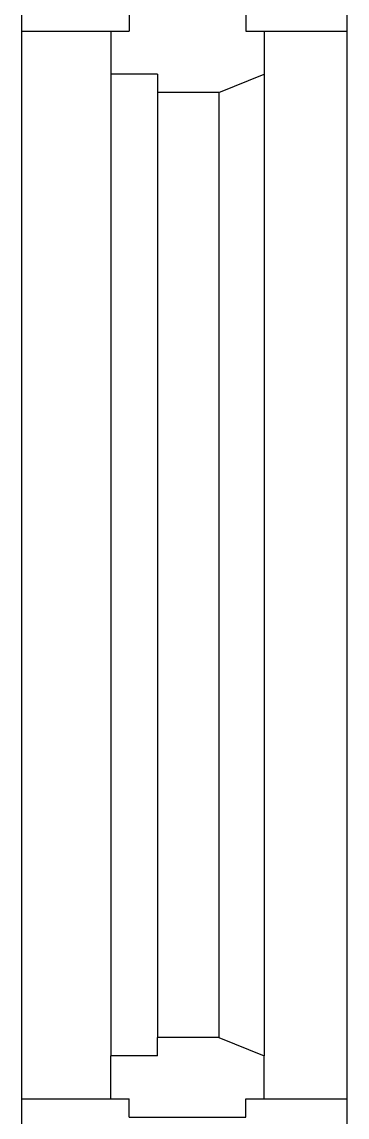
# Model space of a CAD drawing. Extents: x 681461 to 804584, y -183990 to -115925.
# Drawn here: x 684299 to 684564, y -153927 to -153034 of the extents above; entities that cross this region are included whole.
import ezdxf

# ---------------------------------------------------------------- set-up
doc = ezdxf.new("R2010")
doc.units = 0
doc.header["$LTSCALE"] = 900
doc.layers.add('WALL', color=1, linetype='CONTINUOUS')

msp = doc.modelspace()

# ---------------------------------------------------------------- linework, layer by layer
at = {"layer": 'WALL', "color": 8}
msp.add_line((684299.489, -158943.774), (684299.489, -150396.774), dxfattribs=at)
at = {"layer": 'WALL', "color": 1, "linetype": 'BYBLOCK'}
for p, q in [((684386.99, -153026.463), (684386.99, -153041.463)), ((684481.99, -153026.463), (684481.99, -153041.463)), ((684371.99, -153041.463), (684371.99, -153076.463)), ((684371.99, -153041.463), (684386.99, -153041.463)), ((684371.99, -153041.463), (684371.99, -153076.463)), ((684481.99, -153041.463), (684496.99, -153041.463)), ((684496.99, -153041.463), (684496.99, -153076.463)), ((684409.99, -153076.463), (684371.99, -153076.463)), ((684409.99, -153076.463), (684409.99, -153091.463)), ((684459.99, -153091.463), (684496.99, -153076.463)), ((684459.99, -153091.463), (684409.99, -153091.463)), ((684409.99, -153876.838), (684409.99, -153861.838)), ((684459.99, -153861.838), (684409.99, -153861.838)), ((684459.99, -153861.838), (684496.99, -153876.838)), ((684371.99, -153911.838), (684371.99, -153876.838)), ((684371.99, -153911.838), (684371.99, -153876.838)), ((684409.99, -153876.838), (684371.99, -153876.838)), ((684496.99, -153911.838), (684496.99, -153876.838)), ((684371.99, -153911.838), (684386.99, -153911.838)), ((684386.99, -153926.838), (684386.99, -153911.838)), ((684481.99, -153926.838), (684481.99, -153911.838)), ((684481.99, -153911.838), (684496.99, -153911.838)), ((684386.99, -153926.838), (684481.99, -153926.838))]:
    msp.add_line(p, q, dxfattribs=at)
at = {"layer": 'WALL', "color": 8, "linetype": 'BYBLOCK'}
for p, q in [((684564.489, -155062.672), (684564.489, -153026.463)), ((684299.489, -153041.463), (684371.99, -153041.463)), ((684496.99, -153041.463), (684564.489, -153041.463)), ((684371.99, -153076.463), (684371.99, -153876.838)), ((684496.99, -153076.463), (684496.99, -153876.838)), ((684409.99, -153091.463), (684409.99, -153861.838)), ((684459.99, -153091.463), (684459.99, -153861.838)), ((684299.489, -153911.838), (684371.99, -153911.838)), ((684496.99, -153911.838), (684564.489, -153911.838))]:
    msp.add_line(p, q, dxfattribs=at)

doc.saveas('drawing.dxf')
